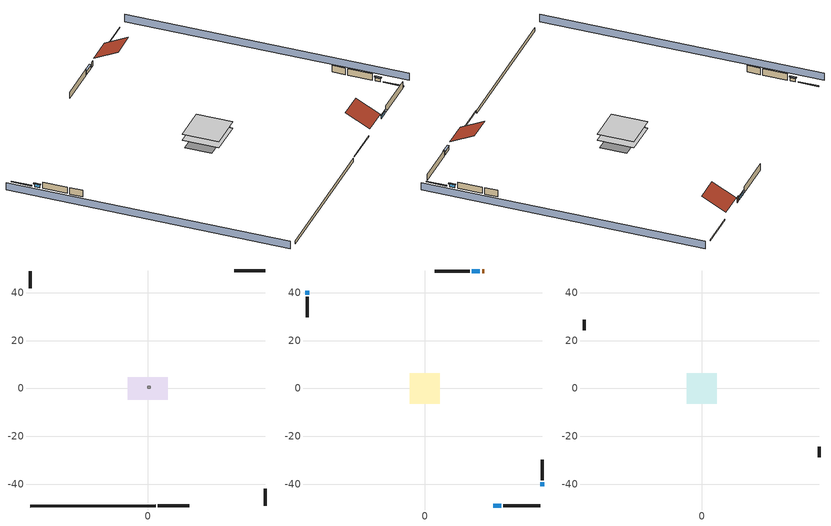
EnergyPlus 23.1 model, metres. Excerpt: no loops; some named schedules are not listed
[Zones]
central ac and furnace airloop ret air zone
 floor adiabatic (AdiabaticConst): 0,0 0,1 1,1 1,0 z0
 wall adiabatic (AdiabaticConst): 0,1 0,0 1,0 1,1 0,1 z0:1
 ceiling adiabatic (AdiabaticConst): 1,0 1,1 0,1 0,0 z1
crawlspace - vented
 floor foundation (Slab1 construction): -8.43,-4.68 -8.43,4.68 8.43,4.68 8.43,-4.68 z-0.91
 wall outside (RimJoist1 construction): 4.28,-49.08 17.26,-49.08 z0.3:0.61
 wall outside (RimJoist2 construction): -49.08,49.08 -49.08,41.85 z0.3:0.61
 wall outside (RimJoist3 construction): 49.08,49.08 36.09,49.08 z0.3:0.61
 wall outside (RimJoist4 construction): 49.08,-49.08 49.08,-41.85 z0.3:0.61
 wall foundation (FoundationWall1 construction): -49.08,-49.08 3.35,-49.08 z-0.91:0.3
living space
 floor to crawlspace - vented (Floor1 construction): -6.28,-6.28 -6.28,6.28 6.28,6.28 6.28,-6.28 z0.3
 wall outside (AdiabaticWallConstruction 1): 24.84,49.08 23.93,49.08 z0.3:2.34
 wall outside (AdiabaticWallConstruction): 28.51,-49.08 31.88,-49.08 / 23,49.08 19.63,49.08 z0.3:1.4; -49.08,40.92 -49.08,39.15 / 49.08,-40.92 49.08,-39.15 z0.3:1.46
 wall outside (Wall1 construction): 32.81,-49.08 48.15,-49.08 z0.3:2.74
 wall outside (Wall2 construction): -49.08,38.22 -49.08,29.7 z0.3:2.74
 wall outside (Wall3 construction): 18.7,49.08 4.13,49.08 z0.3:2.74
 wall outside (Wall4 construction): 49.08,-38.22 49.08,-29.7 z0.3:2.74
 window (WindowConstruction): 28.51,-49.08 31.88,-49.08 z0.3:1.4
 window (WindowConstruction 1): -49.08,40.92 -49.08,39.15 z0.3:1.46
 window (WindowConstruction 2): 23,49.08 19.63,49.08 z0.3:1.4
 window (WindowConstruction 3): 49.08,-40.92 49.08,-39.15 z0.3:1.46
 door (Door): 24.84,49.08 23.93,49.08 z0.3:2.34
attic - vented
 floor to living space (Floor2 construction Reversed): -6.28,-6.28 -6.28,6.28 6.28,6.28 6.28,-6.28 z2.74
 wall outside (Wall5 construction): -49.08,28.77 -49.08,24.28 z0.3:2.74
 wall outside (Wall6 construction): 49.08,-28.77 49.08,-24.28 z0.3:2.74
 roof outside (Roof1 construction): 27.58,-49.08,2.74 27.58,-40.68,6.94 18.19,-40.68,6.94 18.19,-49.08,2.74
 roof outside (Roof2 construction): 25.77,49.08,2.74 25.77,40.68,6.94 35.16,40.68,6.94 35.16,49.08,2.74
shading: -53.65,49.08 -53.65,-49.08 / 53.65,-49.08 53.65,49.08 z0:2.74; 28.51,-49.08 31.88,-49.08 / 23,49.08 19.63,49.08 z0.3:1.4; -49.08,40.92 -49.08,39.15 / 49.08,-40.92 49.08,-39.15 z0.3:1.46; 32.19,-49.08 28.21,-49.08 28.21,-49.69 32.19,-49.69 z1.71; -49.08,38.85 -49.08,41.23 -49.69,41.23 -49.69,38.85 z1.77; 19.32,49.08 23.3,49.08 23.3,49.69 19.32,49.69 z1.71; 49.08,-38.85 49.08,-41.23 49.69,-41.23 49.69,-38.85 z1.77
[Building]
Building 1: Terrain=Suburbs
[Site:Location]
Newport News_VA_USA: Latitude {deg}=37.13; Longitude {deg}=-76.5; Time Zone {hr}=-5; Elevation {m}=13
[Site:GroundTemperature:Deep]
15.7062, 15.7062, 15.7062, 15.7062, 15.7062, 15.7062, 15.7062, 15.7062, 15.7062, 15.7062, 15.7062, 15.7062
[Site:GroundTemperature:Shallow]
11.5798, 9.82378, 9.68315, 10.5165, 13.8618, 17.1915, 20.0783, 21.9069, 22.0623, 20.575, 17.7619, 14.5343
[Site:WaterMainsTemperature]
Calculation Method=Schedule; Temperature Schedule=mains temperature schedule
[Material] Roughness=Rough; Thermal Absorptance=0.9
Name | Thickness {m} | Conductivity {W/m-K} | Density {kg/m3} | Specific Heat {J/kg-K} | Solar Absorptance | Visible Absorptance
asphalt or fiberglass shingles | 0.00635 | 0.162714 | 1121.4 | 1465.45 | 0.85 | 0.85
brick veneer | 0.1016 | 0.793375 | 1762.2 | 795.53 | 0.85 | 0.85
ceiling loosefill ins | 0.0846667 | 0.0480833 | 16.02 | 1046.75 | 0.7 | 0.7
ceiling stud and cavity | 0.1397 | 0.0920385 | 65.682 | 1177.47 | 0.7 | 0.7
concrete 8.0 in. | 0.2032 | 1.803125 | 2242.8 | 837.4 | 0.7 | 0.7
door material | 0.04445 | 0.0612267 | 512.64 | 1214.23 | 0.7 | 0.7
floor covering | 0.0127 | 0.0433444 | 54.468 | 1339.84 | 0.6 | 0.6
floor stud and cavity | 0.1397 | 0.923637 | 92.3553 | 1139.71 | 0.7 | 0.7
furniture material living space 1 | 0.1524 | 0.115458 | 640.8 | 1214.23 | 0.6 | 0.6
gypsum board | 0.0127 | 0.160291 | 801 | 837.4 | 0.6 | 0.6
osb sheathing 0.5 in. | 0.0127 | 0.115458 | 512.64 | 1214.23 | 0.6 | 0.6
osb sheathing 0.5 in. 1 | 0.0127 | 0.115458 | 512.64 | 1214.23 | 0.7 | 0.7
osb sheathing 0.75 in. | 0.01905 | 0.115458 | 512.64 | 1214.23 | 0.7 | 0.7
rim joist stud and cavity | 0.0508 | 0.180795 | 50.32683 | 1063.81 | 0.6 | 0.6
roof rigid ins | 0.00281632 | 0.029427 | 32.04 | 1214.23 | 0.7 | 0.7
soil 0.5 in. | 0.0127 | 1.731 | 1842.3 | 418.7 | 0.7 | 0.7
wall rigid ins | 0.512978 | 0.029427 | 32.04 | 1214.23 | 0.7 | 0.7
wall stud and cavity | 0.1397 | 0.558292 | 139.0536 | 1170.24 | 0.7 | 0.7
wall stud and cavity 1 | 0.1397 | 0.447971 | 139.0536 | 1170.24 | 0.6 | 0.6
wall stud and cavity 2 | 0.0889 | 0.380278 | 52.3479 | 1209.89 | 0.7 | 0.7
wall stud and cavity 3 | 0.0889 | 0.391764 | 83.0341 | 1211.67 | 0.7 | 0.7
wood siding; wood siding 1 | 0.0254 | 0.102417 | 544.68 | 1172.36 | 0.7 | 0.7
[Material:NoMass]
Adiabatic: Roughness=Rough; Thermal Resistance {m2-K/W}=176.1; Thermal Absorptance=0.9; Solar Absorptance=0.7; Visible Absorptance=0.7
[WindowMaterial:SimpleGlazingSystem]
WindowMaterial: U-Factor {W/m2-K}=2.78222; Solar Heat Gain Coefficient=0.56
[Construction]
AdiabaticConst: Adiabatic
AdiabaticWallConstruction: wood siding, wall rigid ins, wall stud and cavity 2, gypsum board
AdiabaticWallConstruction 1: wood siding 1, wall rigid ins, wall stud and cavity 2, gypsum board
Door: door material
Floor1 construction: floor stud and cavity, osb sheathing 0.75 in., floor covering
Floor2 construction Reversed: gypsum board, ceiling stud and cavity, ceiling loosefill ins
FoundationWall1 construction: concrete 8.0 in.
furniture construction living space 1: furniture material living space 1
PartitionWallConstruction: gypsum board, wall stud and cavity 3, gypsum board
RimJoist1 construction; RimJoist2 construction; RimJoist3 construction; RimJoist4 construction: brick veneer, rim joist stud and cavity
Roof1 construction; Roof2 construction: asphalt or fiberglass shingles, roof rigid ins, osb sheathing 0.5 in.
Slab1 construction: soil 0.5 in.
Wall1 construction; Wall2 construction; Wall3 construction; Wall4 construction: brick veneer, osb sheathing 0.5 in. 1, wall stud and cavity, gypsum board
Wall5 construction; Wall6 construction: brick veneer, osb sheathing 0.5 in. 1, wall stud and cavity 1
WindowConstruction; WindowConstruction 1; WindowConstruction 2; WindowConstruction 3: WindowMaterial
[Zone] Multiplier=1
Name | Volume {m3} | Part of Total Floor Area
attic - vented | 147.678 | Yes
central ac and furnace airloop ret air zone | 1 | No
crawlspace - vented | 192.328 | Yes
living space | 384.656 | Yes
[Space]
Name | Zone | Space Type
attic - vented 1 | attic - vented
central ac and furnace airloop ret air space | central ac and furnace airloop ret air zone | Plenum Space Type
crawlspace - vented 1 | crawlspace - vented
living space 1 | living space
[ZoneInfiltration:EffectiveLeakageArea]
infil|attic - vented 1: Zone or Space=attic - vented 1; Schedule=Always On Discrete; Effective Air Leakage Area {cm2}=5257.79; Stack Coefficient=0.00046131; Wind Coefficient=4.03226e-05
[ZoneMixing] Schedule=Always On Continuous; Design Flow Rate Calculation Method=Flow/Zone; Design Flow Rate {m3/s}=0
Name | Zone or Space | Source Zone or Space
whole house fan mix | attic - vented | living space
central_ac_and_furnace_airloop_0_ZoneMixLvToDZ mix | crawlspace - vented | living space
central_ac_and_furnace_airloop_0_ZoneMixDZToLv mix | living space | crawlspace - vented
[SpaceList]
Plenum Space Type: central ac and furnace airloop ret air space
[OtherEquipment] Design Level Calculation Method=EquipmentLevel
Name | Fuel Type | Zone or ZoneList or Space or SpaceList | Schedule | Design Level {W} | Fraction Latent | Fraction Radiant | Fraction Lost
central_ac_and_furnace_airloop_0_RetCondToRP equip; central_ac_and_furnace_airloop_0_RetSensLkToRP equip | None | central ac and furnace airloop ret air space | Always On Discrete | 0 | 0 | 0 | 0
central_ac_and_furnace_airloop_0_RetLatLkToRP equip | None | central ac and furnace airloop ret air space | Always On Discrete | 0 | 1 | 0 | 0
central_ac_and_furnace_airloop_0_RetCondToDZ equip; central_ac_and_furnace_airloop_0_SupCondToDZ equip; central_ac_and_furnace_airloop_0_SupSensLkToDZ equip | None | crawlspace - vented 1 | Always On Discrete | 0 | 0 | 0 | 0
central_ac_and_furnace_airloop_0_SupLatLkToDZ equip | None | crawlspace - vented 1 | Always On Discrete | 0 | 1 | 0 | 0
central_ac_and_furnace_airloop_0_SupCondToLv equip; central_ac_and_furnace_airloop_0_SupSensLkToLv equip; mech vent house fan sensible load equip | None | living space 1 | Always On Discrete | 0 | 0 | 0 | 0
central_ac_and_furnace_airloop_0_SupLatLkToLv equip; mech vent house fan latent load equip | None | living space 1 | Always On Discrete | 0 | 1 | 0 | 0
water heater EC adjustment | NaturalGas | living space 1 | Always On Discrete | 0.01 | 0 | 0 | 1
water latent | None | living space 1 | hot_water_fixtures | 606.512 | 1 | 0 | 0
water sensible | None | living space 1 | hot_water_fixtures | -597.743 | 0 | 0.6 | 0
[SurfaceProperty:ExposedFoundationPerimeter]
Slab1: Exposed Perimeter Calculation Method=TotalExposedPerimeter; Total Exposed Perimeter {m}=52.4256
[ZoneInfiltration:DesignFlowRate] Schedule=Always On Discrete
Name | Zone or ZoneList or Space or SpaceList | Design Flow Rate Calculation Method | Air Changes per Hour {1/hr} | Constant Term Coefficient | Temperature Term Coefficient | Velocity Term Coefficient | Velocity Squared Term Coefficient | Design Flow Rate {m3/s}
infil|crawlspace - vented 1 | crawlspace - vented 1 | AirChanges/Hour | 2.78946 | 1 | 0 | 0 | 0
infil flow; natural vent flow; whole house fan flow | living space 1 | Flow/Zone |  |  |  |  |  | 0
[InternalMass] Zone or ZoneList=living space; Space or SpaceList=living space 1
Name | Construction | Surface Area {m2}
furniture mass living space 1 | furniture construction living space 1 | 63.0997
partition wall mass | PartitionWallConstruction | 157.749
[Lights]
interior lighting: Zone or ZoneList or Space or SpaceList=living space 1; Schedule=lighting_interior; Design Level Calculation Method=LightingLevel; Lighting Level {W}=267.02; Return Air Fraction=0; Fraction Radiant=0.6; Fraction Visible=0.2; Fraction Replaceable=1
[People]
occupants: Zone or ZoneList or Space or SpaceList=living space 1; Number of People Schedule=occupants; Number of People Calculation Method=People; Number of People=3; Fraction Radiant=0.314171; Sensible Heat Fraction=0.56303; Activity Level Schedule=occupants activity schedule; Carbon Dioxide Generation Rate {m3/s-W}=0; Enable ASHRAE 55 Comfort Warnings=No; Mean Radiant Temperature Calculation Type=ZoneAveraged
[ElectricEquipment] Zone or ZoneList or Space or SpaceList=living space 1; Design Level Calculation Method=EquipmentLevel
Name | Schedule | Design Level {W} | Fraction Latent | Fraction Radiant | Fraction Lost
ceiling fan | ceiling_fan | 20.6487 | 0 | 0.558 | 0
clothes dryer | clothes_dryer | 4929.88 | 0.015 | 0.081 | 0.85
clothes washer | clothes_washer | 406.933 | 0.03 | 0.162 | 0.7
cooking range | cooking_range | 382.246 | 0.08 | 0.432 | 0.2
dishwasher | dishwasher | 526.42 | 0.3 | 0.18 | 0.4
freezer | freezer | 47.9573 | 0 | 0.6 | 0
fridge | fridge | 65.0889 | 0 | 0.6 | 0
mech vent bath fan 0 | mech vent bath fan 0 schedule | 30 | 0 | 0 | 1
mech vent house fan | mech vent house fan schedule | 0 | 0 | 0 | 1
mech vent house fan cfis | mech vent house fan cfis schedule | 0 | 0 | 0 | 0
mech vent range fan 0 | mech vent range fan 0 schedule | 30 | 0 | 0 | 1
misc plug loads | plug_loads_other | 1080.56 | 0.021 | 0.558 | 0.049
misc pool pump | misc pool pump schedule | 935.588 | 0 | 0 | 1
whole house fan | Always On Discrete | 0 | 0 | 0 | 1
[AirLoopHVAC:ReturnPlenum]
Air Loop HVAC Return Plenum 1: Zone=central ac and furnace airloop ret air zone
[Foundation:Kiva]
Foundation Kiva 1: Initial Indoor Air Temperature {C}=7.44567; Wall Height Above Grade {m}=0.3048; Wall Depth Below Slab {m}=0.2032
[Foundation:Kiva:Settings]
Soil Conductivity {W/m-K}=1.731; Soil Density {kg/m3}=1842.3; Soil Specific Heat {J/kg-K}=418.7; Ground Solar Absorptivity=0.9; Ground Thermal Absorptivity=0.9; Ground Surface Roughness {m}=0.03; Far-Field Width {m}=40; Deep-Ground Boundary Condition=ZeroFlux; Deep-Ground Depth {m}=40; Minimum Cell Dimension {m}=0.2; Maximum Cell Growth Coefficient=3; Simulation Timestep=Timestep
[Exterior:Lights]
exterior lighting: Schedule=exterior lighting schedule; Design Level {W}=16.7137
[EnergyManagementSystem:Sensor] Output:Variable or Output:Meter Index Key=crawlspace - vented
Name | Output:Variable or Output:Meter
central_ac_and_furnace_airloop_0_DZ_T_s | Zone Air Temperature
central_ac_and_furnace_airloop_0_DZ_W_s | Zone Mean Air Humidity Ratio
[Schedule:Constant]
Name | Hourly Value
Always On Continuous; Always On Discrete; mech vent house fan schedule; mech vent house fan cfis schedule | 1
occupants activity schedule | 117.228
[Schedule:File] File=C:/Users/ylou2/Desktop/resstock-3.1.0/national_baseline/run1/run/in.schedules.csv; Rows to Skip at Top=1; Number of Hours of Data=8760; Column Separator=Comma; Interpolate to Timestep=No; Minutes per Item=60; Adjust Schedule for Daylight Savings=Yes
Name | Column Number
lighting_interior | 2
occupants | 1
ceiling_fan | 8
clothes_dryer | 7
clothes_washer | 6
cooking_range | 4
dishwasher | 5
plug_loads_other | 9
hot_water_fixtures | 13
[Schedule:Week:Daily]
freezer Week Rule - Jan1-Jan27: freezer allday1, freezer allday1, freezer allday1, freezer allday1, freezer allday1, freezer allday1, freezer allday1, freezer default day, freezer default day, freezer default day, freezer default day, freezer default day
freezer Week Rule - Jan28-Feb3: freezer allday1, freezer allday1, freezer allday1, freezer allday1, freezer allday2, freezer allday2, freezer allday2, freezer default day, freezer default day, freezer default day, freezer default day, freezer default day
freezer Week Rule - Feb4-Feb24: freezer allday2, freezer allday2, freezer allday2, freezer allday2, freezer allday2, freezer allday2, freezer allday2, freezer default day, freezer default day, freezer default day, freezer default day, freezer default day
freezer Week Rule - Feb25-Mar3: freezer allday2, freezer allday2, freezer allday2, freezer allday2, freezer allday3, freezer allday3, freezer allday3, freezer default day, freezer default day, freezer default day, freezer default day, freezer default day
freezer Week Rule - Mar4-May26: freezer allday3, freezer allday3, freezer allday3, freezer allday3, freezer allday3, freezer allday3, freezer allday3, freezer default day, freezer default day, freezer default day, freezer default day, freezer default day
freezer Week Rule - May27-Jun2: freezer allday3, freezer allday3, freezer allday3, freezer allday3, freezer allday3, freezer allday6, freezer allday6, freezer default day, freezer default day, freezer default day, freezer default day, freezer default day
freezer Week Rule - Jun3-Sep29: freezer allday6, freezer allday6, freezer allday6, freezer allday6, freezer allday6, freezer allday6, freezer allday6, freezer default day, freezer default day, freezer default day, freezer default day, freezer default day
freezer Week Rule - Sep30-Oct6: freezer allday6, freezer allday10, freezer allday10, freezer allday10, freezer allday10, freezer allday10, freezer allday10, freezer default day, freezer default day, freezer default day, freezer default day, freezer default day
freezer Week Rule - Oct7-Oct27: freezer allday10, freezer allday10, freezer allday10, freezer allday10, freezer allday10, freezer allday10, freezer allday10, freezer default day, freezer default day, freezer default day, freezer default day, freezer default day
freezer Week Rule - Oct28-Nov3: freezer allday10, freezer allday10, freezer allday10, freezer allday10, freezer allday11, freezer allday11, freezer allday11, freezer default day, freezer default day, freezer default day, freezer default day, freezer default day
freezer Week Rule - Nov4-Nov24: freezer allday11, freezer allday11, freezer allday11, freezer allday11, freezer allday11, freezer allday11, freezer allday11, freezer default day, freezer default day, freezer default day, freezer default day, freezer default day
freezer Week Rule - Nov25-Dec1: freezer allday11, freezer allday11, freezer allday11, freezer allday11, freezer allday11, freezer allday11, freezer allday12, freezer default day, freezer default day, freezer default day, freezer default day, freezer default day
freezer Week Rule - Dec2-Dec31: freezer allday12, freezer allday12, freezer allday12, freezer allday12, freezer allday12, freezer allday12, freezer allday12, freezer default day, freezer default day, freezer default day, freezer default day, freezer default day
fridge Week Rule - Jan1-Jan27: fridge allday1, fridge allday1, fridge allday1, fridge allday1, fridge allday1, fridge allday1, fridge allday1, fridge default day, fridge default day, fridge default day, fridge default day, fridge default day
fridge Week Rule - Jan28-Feb3: fridge allday1, fridge allday1, fridge allday1, fridge allday1, fridge allday2, fridge allday2, fridge allday2, fridge default day, fridge default day, fridge default day, fridge default day, fridge default day
fridge Week Rule - Feb4-Feb24: fridge allday2, fridge allday2, fridge allday2, fridge allday2, fridge allday2, fridge allday2, fridge allday2, fridge default day, fridge default day, fridge default day, fridge default day, fridge default day
fridge Week Rule - Feb25-Mar3: fridge allday2, fridge allday2, fridge allday2, fridge allday2, fridge allday3, fridge allday3, fridge allday3, fridge default day, fridge default day, fridge default day, fridge default day, fridge default day
fridge Week Rule - Mar4-May26: fridge allday3, fridge allday3, fridge allday3, fridge allday3, fridge allday3, fridge allday3, fridge allday3, fridge default day, fridge default day, fridge default day, fridge default day, fridge default day
fridge Week Rule - May27-Jun2: fridge allday3, fridge allday3, fridge allday3, fridge allday3, fridge allday3, fridge allday6, fridge allday6, fridge default day, fridge default day, fridge default day, fridge default day, fridge default day
fridge Week Rule - Jun3-Sep29: fridge allday6, fridge allday6, fridge allday6, fridge allday6, fridge allday6, fridge allday6, fridge allday6, fridge default day, fridge default day, fridge default day, fridge default day, fridge default day
fridge Week Rule - Sep30-Oct6: fridge allday6, fridge allday10, fridge allday10, fridge allday10, fridge allday10, fridge allday10, fridge allday10, fridge default day, fridge default day, fridge default day, fridge default day, fridge default day
fridge Week Rule - Oct7-Oct27: fridge allday10, fridge allday10, fridge allday10, fridge allday10, fridge allday10, fridge allday10, fridge allday10, fridge default day, fridge default day, fridge default day, fridge default day, fridge default day
fridge Week Rule - Oct28-Nov3: fridge allday10, fridge allday10, fridge allday10, fridge allday10, fridge allday11, fridge allday11, fridge allday11, fridge default day, fridge default day, fridge default day, fridge default day, fridge default day
fridge Week Rule - Nov4-Nov24: fridge allday11, fridge allday11, fridge allday11, fridge allday11, fridge allday11, fridge allday11, fridge allday11, fridge default day, fridge default day, fridge default day, fridge default day, fridge default day
fridge Week Rule - Nov25-Dec1: fridge allday11, fridge allday11, fridge allday11, fridge allday11, fridge allday11, fridge allday11, fridge allday12, fridge default day, fridge default day, fridge default day, fridge default day, fridge default day
fridge Week Rule - Dec2-Dec31: fridge allday12, fridge allday12, fridge allday12, fridge allday12, fridge allday12, fridge allday12, fridge allday12, fridge default day, fridge default day, fridge default day, fridge default day, fridge default day
mech vent bath fan 0 schedule Week Rule - Jan1-Dec31: mech vent bath fan 0 schedule allday1, mech vent bath fan 0 schedule allday1, mech vent bath fan 0 schedule allday1, mech vent bath fan 0 schedule allday1, mech vent bath fan 0 schedule allday1, mech vent bath fan 0 schedule allday1, mech vent bath fan 0 schedule allday1, mech vent bath fan 0 schedule default day, mech vent bath fan 0 schedule default day, mech vent bath fan 0 schedule default day, mech vent bath fan 0 schedule default day, mech vent bath fan 0 schedule default day
mech vent range fan 0 schedule Week Rule - Jan1-Dec31: mech vent range fan 0 schedule allday1, mech vent range fan 0 schedule allday1, mech vent range fan 0 schedule allday1, mech vent range fan 0 schedule allday1, mech vent range fan 0 schedule allday1, mech vent range fan 0 schedule allday1, mech vent range fan 0 schedule allday1, mech vent range fan 0 schedule default day, mech vent range fan 0 schedule default day, mech vent range fan 0 schedule default day, mech vent range fan 0 schedule default day, mech vent range fan 0 schedule default day
misc pool pump schedule Week Rule - Jan1-Jan27: misc pool pump schedule allday1, misc pool pump schedule allday1, misc pool pump schedule allday1, misc pool pump schedule allday1, misc pool pump schedule allday1, misc pool pump schedule allday1, misc pool pump schedule allday1, misc pool pump schedule default day, misc pool pump schedule default day, misc pool pump schedule default day, misc pool pump schedule default day, misc pool pump schedule default day
misc pool pump schedule Week Rule - Jan28-Feb3: misc pool pump schedule allday1, misc pool pump schedule allday1, misc pool pump schedule allday1, misc pool pump schedule allday1, misc pool pump schedule allday2, misc pool pump schedule allday2, misc pool pump schedule allday2, misc pool pump schedule default day, misc pool pump schedule default day, misc pool pump schedule default day, misc pool pump schedule default day, misc pool pump schedule default day
misc pool pump schedule Week Rule - Feb4-Feb24: misc pool pump schedule allday2, misc pool pump schedule allday2, misc pool pump schedule allday2, misc pool pump schedule allday2, misc pool pump schedule allday2, misc pool pump schedule allday2, misc pool pump schedule allday2, misc pool pump schedule default day, misc pool pump schedule default day, misc pool pump schedule default day, misc pool pump schedule default day, misc pool pump schedule default day
misc pool pump schedule Week Rule - Feb25-Mar3: misc pool pump schedule allday2, misc pool pump schedule allday2, misc pool pump schedule allday2, misc pool pump schedule allday2, misc pool pump schedule allday3, misc pool pump schedule allday3, misc pool pump schedule allday3, misc pool pump schedule default day, misc pool pump schedule default day, misc pool pump schedule default day, misc pool pump schedule default day, misc pool pump schedule default day
misc pool pump schedule Week Rule - Mar4-Mar31: misc pool pump schedule allday3, misc pool pump schedule allday3, misc pool pump schedule allday3, misc pool pump schedule allday3, misc pool pump schedule allday3, misc pool pump schedule allday3, misc pool pump schedule allday3, misc pool pump schedule default day, misc pool pump schedule default day, misc pool pump schedule default day, misc pool pump schedule default day, misc pool pump schedule default day
misc pool pump schedule Week Rule - Apr1-Apr28: misc pool pump schedule allday4, misc pool pump schedule allday4, misc pool pump schedule allday4, misc pool pump schedule allday4, misc pool pump schedule allday4, misc pool pump schedule allday4, misc pool pump schedule allday4, misc pool pump schedule default day, misc pool pump schedule default day, misc pool pump schedule default day, misc pool pump schedule default day, misc pool pump schedule default day
misc pool pump schedule Week Rule - Apr29-May5: misc pool pump schedule allday4, misc pool pump schedule allday4, misc pool pump schedule allday5, misc pool pump schedule allday5, misc pool pump schedule allday5, misc pool pump schedule allday5, misc pool pump schedule allday5, misc pool pump schedule default day, misc pool pump schedule default day, misc pool pump schedule default day, misc pool pump schedule default day, misc pool pump schedule default day
misc pool pump schedule Week Rule - May6-May26: misc pool pump schedule allday5, misc pool pump schedule allday5, misc pool pump schedule allday5, misc pool pump schedule allday5, misc pool pump schedule allday5, misc pool pump schedule allday5, misc pool pump schedule allday5, misc pool pump schedule default day, misc pool pump schedule default day, misc pool pump schedule default day, misc pool pump schedule default day, misc pool pump schedule default day
misc pool pump schedule Week Rule - May27-Jun2: misc pool pump schedule allday5, misc pool pump schedule allday5, misc pool pump schedule allday5, misc pool pump schedule allday5, misc pool pump schedule allday5, misc pool pump schedule allday6, misc pool pump schedule allday6, misc pool pump schedule default day, misc pool pump schedule default day, misc pool pump schedule default day, misc pool pump schedule default day, misc pool pump schedule default day
misc pool pump schedule Week Rule - Jun3-Jun30: misc pool pump schedule allday6, misc pool pump schedule allday6, misc pool pump schedule allday6, misc pool pump schedule allday6, misc pool pump schedule allday6, misc pool pump schedule allday6, misc pool pump schedule allday6, misc pool pump schedule default day, misc pool pump schedule default day, misc pool pump schedule default day, misc pool pump schedule default day, misc pool pump schedule default day
misc pool pump schedule Week Rule - Jul1-Aug25: misc pool pump schedule allday7, misc pool pump schedule allday7, misc pool pump schedule allday7, misc pool pump schedule allday7, misc pool pump schedule allday7, misc pool pump schedule allday7, misc pool pump schedule allday7, misc pool pump schedule default day, misc pool pump schedule default day, misc pool pump schedule default day, misc pool pump schedule default day, misc pool pump schedule default day
misc pool pump schedule Week Rule - Aug26-Sep1: misc pool pump schedule allday7, misc pool pump schedule allday7, misc pool pump schedule allday7, misc pool pump schedule allday7, misc pool pump schedule allday7, misc pool pump schedule allday7, misc pool pump schedule allday9, misc pool pump schedule default day, misc pool pump schedule default day, misc pool pump schedule default day, misc pool pump schedule default day, misc pool pump schedule default day
misc pool pump schedule Week Rule - Sep2-Sep29: misc pool pump schedule allday9, misc pool pump schedule allday9, misc pool pump schedule allday9, misc pool pump schedule allday9, misc pool pump schedule allday9, misc pool pump schedule allday9, misc pool pump schedule allday9, misc pool pump schedule default day, misc pool pump schedule default day, misc pool pump schedule default day, misc pool pump schedule default day, misc pool pump schedule default day
misc pool pump schedule Week Rule - Sep30-Oct6: misc pool pump schedule allday9, misc pool pump schedule allday10, misc pool pump schedule allday10, misc pool pump schedule allday10, misc pool pump schedule allday10, misc pool pump schedule allday10, misc pool pump schedule allday10, misc pool pump schedule default day, misc pool pump schedule default day, misc pool pump schedule default day, misc pool pump schedule default day, misc pool pump schedule default day
misc pool pump schedule Week Rule - Oct7-Oct27: misc pool pump schedule allday10, misc pool pump schedule allday10, misc pool pump schedule allday10, misc pool pump schedule allday10, misc pool pump schedule allday10, misc pool pump schedule allday10, misc pool pump schedule allday10, misc pool pump schedule default day, misc pool pump schedule default day, misc pool pump schedule default day, misc pool pump schedule default day, misc pool pump schedule default day
misc pool pump schedule Week Rule - Oct28-Nov3: misc pool pump schedule allday10, misc pool pump schedule allday10, misc pool pump schedule allday10, misc pool pump schedule allday10, misc pool pump schedule allday11, misc pool pump schedule allday11, misc pool pump schedule allday11, misc pool pump schedule default day, misc pool pump schedule default day, misc pool pump schedule default day, misc pool pump schedule default day, misc pool pump schedule default day
misc pool pump schedule Week Rule - Nov4-Nov24: misc pool pump schedule allday11, misc pool pump schedule allday11, misc pool pump schedule allday11, misc pool pump schedule allday11, misc pool pump schedule allday11, misc pool pump schedule allday11, misc pool pump schedule allday11, misc pool pump schedule default day, misc pool pump schedule default day, misc pool pump schedule default day, misc pool pump schedule default day, misc pool pump schedule default day
misc pool pump schedule Week Rule - Nov25-Dec1: misc pool pump schedule allday11, misc pool pump schedule allday11, misc pool pump schedule allday11, misc pool pump schedule allday11, misc pool pump schedule allday11, misc pool pump schedule allday11, misc pool pump schedule allday12, misc pool pump schedule default day, misc pool pump schedule default day, misc pool pump schedule default day, misc pool pump schedule default day, misc pool pump schedule default day
misc pool pump schedule Week Rule - Dec2-Dec31: misc pool pump schedule allday12, misc pool pump schedule allday12, misc pool pump schedule allday12, misc pool pump schedule allday12, misc pool pump schedule allday12, misc pool pump schedule allday12, misc pool pump schedule allday12, misc pool pump schedule default day, misc pool pump schedule default day, misc pool pump schedule default day, misc pool pump schedule default day, misc pool pump schedule default day
exterior lighting schedule Week Rule - Jan1-Jan6: exterior lighting schedule weekday1, exterior lighting schedule weekday1, exterior lighting schedule weekday1, exterior lighting schedule weekday1, exterior lighting schedule weekday1, exterior lighting schedule weekday1, exterior lighting schedule weekend1, exterior lighting schedule default day, exterior lighting schedule default day, exterior lighting schedule default day, exterior lighting schedule default day, exterior lighting schedule default day
exterior lighting schedule Week Rule - Jan7-Jan27: exterior lighting schedule weekend1, exterior lighting schedule weekday1, exterior lighting schedule weekday1, exterior lighting schedule weekday1, exterior lighting schedule weekday1, exterior lighting schedule weekday1, exterior lighting schedule weekend1, exterior lighting schedule default day, exterior lighting schedule default day, exterior lighting schedule default day, exterior lighting schedule default day, exterior lighting schedule default day
exterior lighting schedule Week Rule - Jan28-Feb3: exterior lighting schedule weekend1, exterior lighting schedule weekday1, exterior lighting schedule weekday1, exterior lighting schedule weekday1, exterior lighting schedule weekday2, exterior lighting schedule weekday2, exterior lighting schedule weekend2, exterior lighting schedule default day, exterior lighting schedule default day, exterior lighting schedule default day, exterior lighting schedule default day, exterior lighting schedule default day
exterior lighting schedule Week Rule - Feb4-Feb24: exterior lighting schedule weekend2, exterior lighting schedule weekday2, exterior lighting schedule weekday2, exterior lighting schedule weekday2, exterior lighting schedule weekday2, exterior lighting schedule weekday2, exterior lighting schedule weekend2, exterior lighting schedule default day, exterior lighting schedule default day, exterior lighting schedule default day, exterior lighting schedule default day, exterior lighting schedule default day
exterior lighting schedule Week Rule - Feb25-Mar3: exterior lighting schedule weekend2, exterior lighting schedule weekday2, exterior lighting schedule weekday2, exterior lighting schedule weekday2, exterior lighting schedule weekday3, exterior lighting schedule weekday3, exterior lighting schedule weekend3, exterior lighting schedule default day, exterior lighting schedule default day, exterior lighting schedule default day, exterior lighting schedule default day, exterior lighting schedule default day
exterior lighting schedule Week Rule - Mar4-Mar31: exterior lighting schedule weekend3, exterior lighting schedule weekday3, exterior lighting schedule weekday3, exterior lighting schedule weekday3, exterior lighting schedule weekday3, exterior lighting schedule weekday3, exterior lighting schedule weekend3, exterior lighting schedule default day, exterior lighting schedule default day, exterior lighting schedule default day, exterior lighting schedule default day, exterior lighting schedule default day
exterior lighting schedule Week Rule - Apr1-Apr28: exterior lighting schedule weekend4, exterior lighting schedule weekday4, exterior lighting schedule weekday4, exterior lighting schedule weekday4, exterior lighting schedule weekday4, exterior lighting schedule weekday4, exterior lighting schedule weekend4, exterior lighting schedule default day, exterior lighting schedule default day, exterior lighting schedule default day, exterior lighting schedule default day, exterior lighting schedule default day
exterior lighting schedule Week Rule - Apr29-May5: exterior lighting schedule weekend4, exterior lighting schedule weekday4, exterior lighting schedule weekday5, exterior lighting schedule weekday5, exterior lighting schedule weekday5, exterior lighting schedule weekday5, exterior lighting schedule weekend5, exterior lighting schedule default day, exterior lighting schedule default day, exterior lighting schedule default day, exterior lighting schedule default day, exterior lighting schedule default day
[Schedule:Year]
freezer: freezer Week Rule - Jan1-Jan27, 1, 1, 1, 27, freezer Week Rule - Jan28-Feb3, 1, 28, 2, 3, freezer Week Rule - Feb4-Feb24, 2, 4, 2, 24, freezer Week Rule - Feb25-Mar3, 2, 25, 3, 3, freezer Week Rule - Mar4-May26, 3, 4, 5, 26, freezer Week Rule - May27-Jun2, 5, 27, 6, 2, freezer Week Rule - Jun3-Sep29, 6, 3, 9, 29, freezer Week Rule - Sep30-Oct6, 9, 30, 10, 6, freezer Week Rule - Oct7-Oct27, 10, 7, 10, 27, freezer Week Rule - Oct28-Nov3, 10, 28, 11, 3, freezer Week Rule - Nov4-Nov24, 11, 4, 11, 24, freezer Week Rule - Nov25-Dec1, 11, 25, 12, 1, freezer Week Rule - Dec2-Dec31, 12, 2, 12, 31
fridge: fridge Week Rule - Jan1-Jan27, 1, 1, 1, 27, fridge Week Rule - Jan28-Feb3, 1, 28, 2, 3, fridge Week Rule - Feb4-Feb24, 2, 4, 2, 24, fridge Week Rule - Feb25-Mar3, 2, 25, 3, 3, fridge Week Rule - Mar4-May26, 3, 4, 5, 26, fridge Week Rule - May27-Jun2, 5, 27, 6, 2, fridge Week Rule - Jun3-Sep29, 6, 3, 9, 29, fridge Week Rule - Sep30-Oct6, 9, 30, 10, 6, fridge Week Rule - Oct7-Oct27, 10, 7, 10, 27, fridge Week Rule - Oct28-Nov3, 10, 28, 11, 3, fridge Week Rule - Nov4-Nov24, 11, 4, 11, 24, fridge Week Rule - Nov25-Dec1, 11, 25, 12, 1, fridge Week Rule - Dec2-Dec31, 12, 2, 12, 31
mech vent bath fan 0 schedule: mech vent bath fan 0 schedule Week Rule - Jan1-Dec31, 1, 1, 12, 31
mech vent range fan 0 schedule: mech vent range fan 0 schedule Week Rule - Jan1-Dec31, 1, 1, 12, 31
misc pool pump schedule: misc pool pump schedule Week Rule - Jan1-Jan27, 1, 1, 1, 27, misc pool pump schedule Week Rule - Jan28-Feb3, 1, 28, 2, 3, misc pool pump schedule Week Rule - Feb4-Feb24, 2, 4, 2, 24, misc pool pump schedule Week Rule - Feb25-Mar3, 2, 25, 3, 3, misc pool pump schedule Week Rule - Mar4-Mar31, 3, 4, 3, 31, misc pool pump schedule Week Rule - Apr1-Apr28, 4, 1, 4, 28, misc pool pump schedule Week Rule - Apr29-May5, 4, 29, 5, 5, misc pool pump schedule Week Rule - May6-May26, 5, 6, 5, 26, misc pool pump schedule Week Rule - May27-Jun2, 5, 27, 6, 2, misc pool pump schedule Week Rule - Jun3-Jun30, 6, 3, 6, 30, misc pool pump schedule Week Rule - Jul1-Aug25, 7, 1, 8, 25, misc pool pump schedule Week Rule - Aug26-Sep1, 8, 26, 9, 1, misc pool pump schedule Week Rule - Sep2-Sep29, 9, 2, 9, 29, misc pool pump schedule Week Rule - Sep30-Oct6, 9, 30, 10, 6, misc pool pump schedule Week Rule - Oct7-Oct27, 10, 7, 10, 27, misc pool pump schedule Week Rule - Oct28-Nov3, 10, 28, 11, 3, misc pool pump schedule Week Rule - Nov4-Nov24, 11, 4, 11, 24, misc pool pump schedule Week Rule - Nov25-Dec1, 11, 25, 12, 1, misc pool pump schedule Week Rule - Dec2-Dec31, 12, 2, 12, 31
exterior lighting schedule: exterior lighting schedule Week Rule - Jan1-Jan6, 1, 1, 1, 6, exterior lighting schedule Week Rule - Jan7-Jan27, 1, 7, 1, 27, exterior lighting schedule Week Rule - Jan28-Feb3, 1, 28, 2, 3, exterior lighting schedule Week Rule - Feb4-Feb24, 2, 4, 2, 24, exterior lighting schedule Week Rule - Feb25-Mar3, 2, 25, 3, 3, exterior lighting schedule Week Rule - Mar4-Mar31, 3, 4, 3, 31, exterior lighting schedule Week Rule - Apr1-Apr28, 4, 1, 4, 28, exterior lighting schedule Week Rule - Apr29-May5, 4, 29, 5, 5, exterior lighting schedule Week Rule - May6-May26, 5, 6, 5, 26, exterior lighting schedule Week Rule - May27-Jun2, 5, 27, 6, 2, exterior lighting schedule Week Rule - Jun3-Jun30, 6, 3, 6, 30, exterior lighting schedule Week Rule - Jul1-Aug25, 7, 1, 8, 25, exterior lighting schedule Week Rule - Aug26-Sep1, 8, 26, 9, 1, exterior lighting schedule Week Rule - Sep2-Sep29, 9, 2, 9, 29, exterior lighting schedule Week Rule - Sep30-Oct6, 9, 30, 10, 6, exterior lighting schedule Week Rule - Oct7-Oct27, 10, 7, 10, 27, exterior lighting schedule Week Rule - Oct28-Nov3, 10, 28, 11, 3, exterior lighting schedule Week Rule - Nov4-Nov24, 11, 4, 11, 24, exterior lighting schedule Week Rule - Nov25-Dec1, 11, 25, 12, 1, exterior lighting schedule Week Rule - Dec2-Dec31, 12, 2, 12, 31
[Schedule:Compact]
mains temperature schedule: Through: 01/01, For: AllDays, Until: 24:00, 13.5772, Through: 01/02, For: AllDays, Until: 24:00, 13.5189, Through: 01/03, For: AllDays, Until: 24:00, 13.4622, Through: 01/04, For: AllDays, Until: 24:00, 13.4067, Through: 01/05, For: AllDays, Until: 24:00, 13.3533, Through: 01/06, For: AllDays, Until: 24:00, 13.3011, Through: 01/07, For: AllDays, Until: 24:00, 13.2511, Through: 01/08, For: AllDays, Until: 24:00, 13.2028, Through: 01/09, For: AllDays, Until: 24:00, 13.1556, Through: 01/10, For: AllDays, Until: 24:00, 13.1106, Through: 01/11, For: AllDays, Until: 24:00, 13.0678, Through: 01/12, For: AllDays, Until: 24:00, 13.0261, Through: 01/13, For: AllDays, Until: 24:00, 12.9861, Through: 01/14, For: AllDays, Until: 24:00, 12.9483, Through: 01/15, For: AllDays, Until: 24:00, 12.9122, Through: 01/16, For: AllDays, Until: 24:00, 12.8778, Through: 01/17, For: AllDays, Until: 24:00, 12.8456, Through: 01/18, For: AllDays, Until: 24:00, 12.815, Through: 01/19, For: AllDays, Until: 24:00, 12.7861, Through: 01/20, For: AllDays, Until: 24:00, 12.7589, Through: 01/21, For: AllDays, Until: 24:00, 12.7339, Through: 01/22, For: AllDays, Until: 24:00, 12.7106, Through: 01/23, For: AllDays, Until: 24:00, 12.6894, Through: 01/24, For: AllDays, Until: 24:00, 12.67, Through: 01/25, For: AllDays, Until: 24:00, 12.6522, Through: 01/26, For: AllDays, Until: 24:00, 12.6367, Through: 01/27, For: AllDays, Until: 24:00, 12.6228, Through: 01/28, For: AllDays, Until: 24:00, 12.6111, Through: 01/29, For: AllDays, Until: 24:00, 12.6011, Through: 01/30, For: AllDays, Until: 24:00, 12.5928, Through: 01/31, For: AllDays, Until: 24:00, 12.5867, Through: 02/01, For: AllDays, Until: 24:00, 12.5828, Through: 02/02, For: AllDays, Until: 24:00, 12.58, Through: 02/03, For: AllDays, Until: 24:00, 12.5794, Through: 02/04, For: AllDays, Until: 24:00, 12.5811, Through: 02/05, For: AllDays, Until: 24:00, 12.5844, Through: 02/06, For: AllDays, Until: 24:00, 12.59, Through: 02/07, For: AllDays, Until: 24:00, 12.5972, Through: 02/08, For: AllDays, Until: 24:00, 12.6061, Through: 02/09, For: AllDays, Until: 24:00, 12.6172, Through: 02/10, For: AllDays, Until: 24:00, 12.63, Through: 02/11, For: AllDays, Until: 24:00, 12.645, Through: 02/12, For: AllDays, Until: 24:00, 12.6617, Through: 02/13, For: AllDays, Until: 24:00, 12.6806, Through: 02/14, For: AllDays, Until: 24:00, 12.7006, Through: 02/15, For: AllDays, Until: 24:00, 12.7233, Through: 02/16, For: AllDays, Until: 24:00, 12.7472, Through: 02/17, For: AllDays, Until: 24:00, 12.7733, Through: 02/18, For: AllDays, Until: 24:00, 12.8017, Through: 02/19, For: AllDays, Until: 24:00, 12.8311, Through: 02/20, For: AllDays, Until: 24:00, 12.8628, Through: 02/21, For: AllDays, Until: 24:00, 12.8961, Through: 02/22, For: AllDays, Until: 24:00, 12.9317, Through: 02/23, For: AllDays, Until: 24:00, 12.9689, Through: 02/24, For: AllDays, Until: 24:00, 13.0078, Through: 02/25, For: AllDays, Until: 24:00, 13.0483, Through: 02/26, For: AllDays, Until: 24:00, 13.0906, Through: 02/27, For: AllDays, Until: 24:00, 13.135, Through: 02/28, For: AllDays, Until: 24:00, 13.1811, Through: 03/01, For: AllDays, Until: 24:00, 13.2289, Through: 03/02, For: AllDays, Until: 24:00, 13.2783, Through: 03/03, For: AllDays, Until: 24:00, 13.3294, Through: 03/04, For: AllDays, Until: 24:00, 13.3822, Through: 03/05, For: AllDays, Until: 24:00, 13.4367, Through: 03/06, For: AllDays, Until: 24:00, 13.4928, Through: 03/07, For: AllDays, Until: 24:00, 13.5506, Through: 03/08, For: AllDays, Until: 24:00, 13.61, Through: 03/09, For: AllDays, Until: 24:00, 13.6711, Through: 03/10, For: AllDays, Until: 24:00, 13.7333, Through: 03/11, For: AllDays, Until: 24:00, 13.7978, Through: 03/12, For: AllDays, Until: 24:00, 13.8633, Through: 03/13, For: AllDays, Until: 24:00, 13.9306, Through: 03/14, For: AllDays, Until: 24:00, 13.9994, Through: 03/15, For: AllDays, Until: 24:00, 14.07, Through: 03/16, For: AllDays, Until: 24:00, 14.1417, Through: 03/17, For: AllDays, Until: 24:00, 14.215, Through: 03/18, For: AllDays, Until: 24:00, 14.2894, Through: 03/19, For: AllDays, Until: 24:00, 14.3656, Through: 03/20, For: AllDays, Until: 24:00, 14.4428, Through: 03/21, For: AllDays, Until: 24:00, 14.5217, Through: 03/22, For: AllDays, Until: 24:00, 14.6017, Through: 03/23, For: AllDays, Until: 24:00, 14.6833, Through: 03/24, For: AllDays, Until: 24:00, 14.7661, Through: 03/25, For: AllDays, Until: 24:00, 14.85, Through: 03/26, For: AllDays, Until: 24:00, 14.935, Through: 03/27, For: AllDays, Until: 24:00, 15.0217, Through: 03/28, For: AllDays, Until: 24:00, 15.1094, Through: 03/29, For: AllDays, Until: 24:00, 15.1983, Through: 03/30, For: AllDays, Until: 24:00, 15.2878, Through: 03/31, For: AllDays, Until: 24:00, 15.3789, Through: 04/01, For: AllDays, Until: 24:00, 15.4711, Through: 04/02, For: AllDays, Until: 24:00, 15.5644, Through: 04/03, For: AllDays, Until: 24:00, 15.6583, Through: 04/04, For: AllDays, Until: 24:00, 15.7539, Through: 04/05, For: AllDays, Until: 24:00, 15.85, Through: 04/06, For: AllDays, Until: 24:00, 15.9472, Through: 04/07, For: AllDays, Until: 24:00, 16.045, Through: 04/08, For: AllDays, Until: 24:00, 16.1439, Through: 04/09, For: AllDays, Until: 24:00, 16.2439, Through: 04/10, For: AllDays, Until: 24:00, 16.3444, Through: 04/11, For: AllDays, Until: 24:00, 16.4461, Through: 04/12, For: AllDays, Until: 24:00, 16.5483, Through: 04/13, For: AllDays, Until: 24:00, 16.6511, Through: 04/14, For: AllDays, Until: 24:00, 16.755, Through: 04/15, For: AllDays, Until: 24:00, 16.8589, Through: 04/16, For: AllDays, Until: 24:00, 16.9639, Through: 04/17, For: AllDays, Until: 24:00, 17.0694, Through: 04/18, For: AllDays, Until: 24:00, 17.1756, Through: 04/19, For: AllDays, Until: 24:00, 17.2828, Through: 04/20, For: AllDays, Until: 24:00, 17.39, Through: 04/21, For: AllDays, Until: 24:00, 17.4972, Through: 04/22, For: AllDays, Until: 24:00, 17.6056, Through: 04/23, For: AllDays, Until: 24:00, 17.7144, Through: 04/24, For: AllDays, Until: 24:00, 17.8233, Through: 04/25, For: AllDays, Until: 24:00, 17.9328, Through: 04/26, For: AllDays, Until: 24:00, 18.0422, Through: 04/27, For: AllDays, Until: 24:00, 18.1522, Through: 04/28, For: AllDays, Until: 24:00, 18.2622, Through: 04/29, For: AllDays, Until: 24:00, 18.3728, Through: 04/30, For: AllDays, Until: 24:00, 18.4839, Through: 05/01, For: AllDays, Until: 24:00, 18.5944, Through: 05/02, For: AllDays, Until: 24:00, 18.7056, Through: 05/03, For: AllDays, Until: 24:00, 18.8167, Through: 05/04, For: AllDays, Until: 24:00, 18.9278, Through: 05/05, For: AllDays, Until: 24:00, 19.0389, Through: 05/06, For: AllDays, Until: 24:00, 19.15, Through: 05/07, For: AllDays, Until: 24:00, 19.2611, Through: 05/08, For: AllDays, Until: 24:00, 19.3722, Through: 05/09, For: AllDays, Until: 24:00, 19.4833, Through: 05/10, For: AllDays, Until: 24:00, 19.5939, Through: 05/11, For: AllDays, Until: 24:00, 19.7044, Through: 05/12, For: AllDays, Until: 24:00, 19.815, Through: 05/13, For: AllDays, Until: 24:00, 19.9256, Through: 05/14, For: AllDays, Until: 24:00, 20.0356, Through: 05/15, For: AllDays, Until: 24:00, 20.145, Through: 05/16, For: AllDays, Until: 24:00, 20.2544, Through: 05/17, For: AllDays, Until: 24:00, 20.3633, Through: 05/18, For: AllDays, Until: 24:00, 20.4717, Through: 05/19, For: AllDays, Until: 24:00, 20.58, Through: 05/20, For: AllDays, Until: 24:00, 20.6878, Through: 05/21, For: AllDays, Until: 24:00, 20.795, Through: 05/22, For: AllDays, Until: 24:00, 20.9017, Through: 05/23, For: AllDays, Until: 24:00, 21.0078, Through: 05/24, For: AllDays, Until: 24:00, 21.1133, Through: 05/25, For: AllDays, Until: 24:00, 21.2183, Through: 05/26, For: AllDays, Until: 24:00, 21.3228, Through: 05/27, For: AllDays, Until: 24:00, 21.4267, Through: 05/28, For: AllDays, Until: 24:00, 21.5294, Through: 05/29, For: AllDays, Until: 24:00, 21.6317, Through: 05/30, For: AllDays, Until: 24:00, 21.7333, Through: 05/31, For: AllDays, Until: 24:00, 21.8339, Through: 06/01, For: AllDays, Until: 24:00, 21.9333, Through: 06/02, For: AllDays, Until: 24:00, 22.0322, Through: 06/03, For: AllDays, Until: 24:00, 22.1306, Through: 06/04, For: AllDays, Until: 24:00, 22.2278, Through: 06/05, For: AllDays, Until: 24:00, 22.3239, Through: 06/06, For: AllDays, Until: 24:00, 22.4189, Through: 06/07, For: AllDays, Until: 24:00, 22.5133, Through: 06/08, For: AllDays, Until: 24:00, 22.6067, Through: 06/09, For: AllDays, Until: 24:00, 22.6989, Through: 06/10, For: AllDays, Until: 24:00, 22.79, Through: 06/11, For: AllDays, Until: 24:00, 22.88, Through: 06/12, For: AllDays, Until: 24:00, 22.9683, Through: 06/13, For: AllDays, Until: 24:00, 23.0561, Through: 06/14, For: AllDays, Until: 24:00, 23.1428, Through: 06/15, For: AllDays, Until: 24:00, 23.2278, Through: 06/16, For: AllDays, Until: 24:00, 23.3122, Through: 06/17, For: AllDays, Until: 24:00, 23.3944, Through: 06/18, For: AllDays, Until: 24:00, 23.4761, Through: 06/19, For: AllDays, Until: 24:00, 23.5561, Through: 06/20, For: AllDays, Until: 24:00, 23.635, Through: 06/21, For: AllDays, Until: 24:00, 23.7128, Through: 06/22, For: AllDays, Until: 24:00, 23.7889, Through: 06/23, For: AllDays, Until: 24:00, 23.8633, Through: 06/24, For: AllDays, Until: 24:00, 23.9367, Through: 06/25, For: AllDays, Until: 24:00, 24.0083, Through: 06/26, For: AllDays, Until: 24:00, 24.0783, Through: 06/27, For: AllDays, Until: 24:00, 24.1472, Through: 06/28, For: AllDays, Until: 24:00, 24.2144, Through: 06/29, For: AllDays, Until: 24:00, 24.2806, Through: 06/30, For: AllDays, Until: 24:00, 24.3444, Through: 07/01, For: AllDays, Until: 24:00, 24.4072, Through: 07/02, For: AllDays, Until: 24:00, 24.4683, Through: 07/03, For: AllDays, Until: 24:00, 24.5278, Through: 07/04, For: AllDays, Until: 24:00, 24.5856, Through: 07/05, For: AllDays, Until: 24:00, 24.6417, Through: 07/06, For: AllDays, Until: 24:00, 24.6961, Through: 07/07, For: AllDays, Until: 24:00, 24.7489, Through: 07/08, For: AllDays, Until: 24:00, 24.8006, Through: 07/09, For: AllDays, Until: 24:00, 24.85, Through: 07/10, For: AllDays, Until: 24:00, 24.8972, Through: 07/11, For: AllDays, Until: 24:00, 24.9433, Through: 07/12, For: AllDays, Until: 24:00, 24.9878, Through: 07/13, For: AllDays, Until: 24:00, 25.03, Through: 07/14, For: AllDays, Until: 24:00, 25.0711, Through: 07/15, For: AllDays, Until: 24:00, 25.11, Through: 07/16, For: AllDays, Until: 24:00, 25.1467, Through: 07/17, For: AllDays, Until: 24:00, 25.1822, Through: 07/18, For: AllDays, Until: 24:00, 25.2156, Through: 07/19, For: AllDays, Until: 24:00, 25.2472, Through: 07/20, For: AllDays, Until: 24:00, 25.2772, Through: 07/21, For: AllDays, Until: 24:00, 25.305, Through: 07/22, For: AllDays, Until: 24:00, 25.3311, Through: 07/23, For: AllDays, Until: 24:00, 25.3556, Through: 07/24, For: AllDays, Until: 24:00, 25.3778, Through: 07/25, For: AllDays, Until: 24:00, 25.3983, Through: 07/26, For: AllDays, Until: 24:00, 25.4172, Through: 07/27, For: AllDays, Until: 24:00, 25.4339, Through: 07/28, For: AllDays, Until: 24:00, 25.4489, Through: 07/29, For: AllDays, Until: 24:00, 25.4617, Through: 07/30, For: AllDays, Until: 24:00, 25.4728, Through: 07/31, For: AllDays, Until: 24:00, 25.4817, Through: 08/01, For: AllDays, Until: 24:00, 25.4889, Through: 08/02, For: AllDays, Until: 24:00, 25.4944, Through: 08/03, For: AllDays, Until: 24:00, 25.4978, Through: 08/04, For: AllDays, Until: 24:00, 25.4994, Through: 08/05, For: AllDays, Until: 24:00, 25.4989, Through: 08/06, For: AllDays, Until: 24:00, 25.4967, Through: 08/07, For: AllDays, Until: 24:00, 25.4922, Through: 08/08, For: AllDays, Until: 24:00, 25.4861, Through: 08/09, For: AllDays, Until: 24:00, 25.4783, Through: 08/10, For: AllDays, Until: 24:00, 25.4683, Through: 08/11, For: AllDays, Until: 24:00, 25.4561, Through: 08/12, For: AllDays, Until: 24:00, 25.4428, Through: 08/13, For: AllDays, Until: 24:00, 25.4267, Through: 08/14, For: AllDays, Until: 24:00, 25.4094, Through: 08/15, For: AllDays, Until: 24:00, 25.39, Through: 08/16, For: AllDays, Until: 24:00, 25.3683, Through: 08/17, For: AllDays, Until: 24:00, 25.3456, Through: 08/18, For: AllDays, Until: 24:00, 25.3206, Through: 08/19, For: AllDays, Until: 24:00, 25.2933, Through: 08/20, For: AllDays, Until: 24:00, 25.2644, Through: 08/21, For: AllDays, Until: 24:00, 25.2339, Through: 08/22, For: AllDays, Until: 24:00, 25.2017, Through: 08/23, For: AllDays, Until: 24:00, 25.1672, Through: 08/24, For: AllDays, Until: 24:00, 25.1311, Through: 08/25, For: AllDays, Until: 24:00, 25.0933, Through: 08/26, For: AllDays, Until: 24:00, 25.0533, Through: 08/27, For: AllDays, Until: 24:00, 25.0122, Through: 08/28, For: AllDays, Until: 24:00, 24.9689, Through: 08/29, For: AllDays, Until: 24:00, 24.9239, Through: 08/30, For: AllDays, Until: 24:00, 24.8772, Through: 08/31, For: AllDays, Until: 24:00, 24.8289, Through: 09/01, For: AllDays, Until: 24:00, 24.7783, Through: 09/02, For: AllDays, Until: 24:00, 24.7267, Through: 09/03, For: AllDays, Until: 24:00, 24.6728, Through: 09/04, For: AllDays, Until: 24:00, 24.6178, Through: 09/05, For: AllDays, Until: 24:00, 24.5611, Through: 09/06, For: AllDays, Until: 24:00, 24.5022, Through: 09/07, For: AllDays, Until: 24:00, 24.4422, Through: 09/08, For: AllDays, Until: 24:00, 24.3806, Through: 09/09, For: AllDays, Until: 24:00, 24.3172, Through: 09/10, For: AllDays, Until: 24:00, 24.2522, Through: 09/11, For: AllDays, Until: 24:00, 24.1861, Through: 09/12, For: AllDays, Until: 24:00, 24.1178, Through: 09/13, For: AllDays, Until: 24:00, 24.0483, Through: 09/14, For: AllDays, Until: 24:00, 23.9778, Through: 09/15, For: AllDays, Until: 24:00, 23.905, Through: 09/16, For: AllDays, Until: 24:00, 23.8311, Through: 09/17, For: AllDays, Until: 24:00, 23.7561, Through: 09/18, For: AllDays, Until: 24:00, 23.6794, Through: 09/19, For: AllDays, Until: 24:00, 23.6011, Through: 09/20, For: AllDays, Until: 24:00, 23.5222, Through: 09/21, For: AllDays, Until: 24:00, 23.4411, Through: 09/22, For: AllDays, Until: 24:00, 23.3594, Through: 09/23, For: AllDays, Until: 24:00, 23.2761, Through: 09/24, For: AllDays, Until: 24:00, 23.1917, Through: 09/25, For: AllDays, Until: 24:00, 23.1056, Through: 09/26, For: AllDays, Until: 24:00, 23.0189, Through: 09/27, For: AllDays, Until: 24:00, 22.9306, Through: 09/28, For: AllDays, Until: 24:00, 22.8411, Through: 09/29, For: AllDays, Until: 24:00, 22.7506, Through: 09/30, For: AllDays, Until: 24:00, 22.6594, Through: 10/01, For: AllDays, Until: 24:00, 22.5667, Through: 10/02, For: AllDays, Until: 24:00, 22.4728, Through: 10/03, For: AllDays, Until: 24:00, 22.3783, Through: 10/04, For: AllDays, Until: 24:00, 22.2828, Through: 10/05, For: AllDays, Until: 24:00, 22.1861, Through: 10/06, For: AllDays, Until: 24:00, 22.0883, Through: 10/07, For: AllDays, Until: 24:00, 21.99, Through: 10/08, For: AllDays, Until: 24:00, 21.8906, Through: 10/09, For: AllDays, Until: 24:00, 21.7906, Through: 10/10, For: AllDays, Until: 24:00, 21.6894, Through: 10/11, For: AllDays, Until: 24:00, 21.5878, Through: 10/12, For: AllDays, Until: 24:00, 21.485, Through: 10/13, For: AllDays, Until: 24:00, 21.3822, Through: 10/14, For: AllDays, Until: 24:00, 21.2778, Through: 10/15, For: AllDays, Until: 24:00, 21.1733, Through: 10/16, For: AllDays, Until: 24:00, 21.0683, Through: 10/17, For: AllDays, Until: 24:00, 20.9622, Through: 10/18, For: AllDays, Until: 24:00, 20.8561, Through: 10/19, For: AllDays, Until: 24:00, 20.7489, Through: 10/20, For: AllDays, Until: 24:00, 20.6417, Through: 10/21, For: AllDays, Until: 24:00, 20.5333, Through: 10/22, For: AllDays, Until: 24:00, 20.425, Through: 10/23, For: AllDays, Until: 24:00, 20.3167, Through: 10/24, For: AllDays, Until: 24:00, 20.2072, Through: 10/25, For: AllDays, Until: 24:00, 20.0978, Through: 10/26, For: AllDays, Until: 24:00, 19.9878, Through: 10/27, For: AllDays, Until: 24:00, 19.8778, Through: 10/28, For: AllDays, Until: 24:00, 19.7678, Through: 10/29, For: AllDays, Until: 24:00, 19.6572, Through: 10/30, For: AllDays, Until: 24:00, 19.5461, Through: 10/31, For: AllDays, Until: 24:00, 19.4356, Through: 11/01, For: AllDays, Until: 24:00, 19.3244, Through: 11/02, For: AllDays, Until: 24:00, 19.2133, Through: 11/03, For: AllDays, Until: 24:00, 19.1022, Through: 11/04, For: AllDays, Until: 24:00, 18.9911, Through: 11/05, For: AllDays, Until: 24:00, 18.88, Through: 11/06, For: AllDays, Until: 24:00, 18.7689, Through: 11/07, For: AllDays, Until: 24:00, 18.6578, Through: 11/08, For: AllDays, Until: 24:00, 18.5467, Through: 11/09, For: AllDays, Until: 24:00, 18.4361, Through: 11/10, For: AllDays, Until: 24:00, 18.3256, Through: 11/11, For: AllDays, Until: 24:00, 18.215, Through: 11/12, For: AllDays, Until: 24:00, 18.105, Through: 11/13, For: AllDays, Until: 24:00, 17.995, Through: 11/14, For: AllDays, Until: 24:00, 17.8856, Through: 11/15, For: AllDays, Until: 24:00, 17.7761, Through: 11/16, For: AllDays, Until: 24:00, 17.6672, Through: 11/17, For: AllDays, Until: 24:00, 17.5589, Through: 11/18, For: AllDays, Until: 24:00, 17.4511, Through: 11/19, For: AllDays, Until: 24:00, 17.3433, Through: 11/20, For: AllDays, Until: 24:00, 17.2367, Through: 11/21, For: AllDays, Until: 24:00, 17.13, Through: 11/22, For: AllDays, Until: 24:00, 17.0239, Through: 11/23, For: AllDays, Until: 24:00, 16.9189, Through: 11/24, For: AllDays, Until: 24:00, 16.8139, Through: 11/25, For: AllDays, Until: 24:00, 16.71, Through: 11/26, For: AllDays, Until: 24:00, 16.6067, Through: 11/27, For: AllDays, Until: 24:00, 16.5039, Through: 11/28, For: AllDays, Until: 24:00, 16.4022, Through: 11/29, For: AllDays, Until: 24:00, 16.3011, Through: 11/30, For: AllDays, Until: 24:00, 16.2011, Through: 12/01, For: AllDays, Until: 24:00, 16.1017, Through: 12/02, For: AllDays, Until: 24:00, 16.0028, Through: 12/03, For: AllDays, Until: 24:00, 15.905, Through: 12/04, For: AllDays, Until: 24:00, 15.8083, Through: 12/05, For: AllDays, Until: 24:00, 15.7128, Through: 12/06, For: AllDays, Until: 24:00, 15.6178, Through: 12/07, For: AllDays, Until: 24:00, 15.5239, Through: 12/08, For: AllDays, Until: 24:00, 15.4311, Through: 12/09, For: AllDays, Until: 24:00, 15.3394, Through: 12/10, For: AllDays, Until: 24:00, 15.2489, Through: 12/11, For: AllDays, Until: 24:00, 15.1594, Through: 12/12, For: AllDays, Until: 24:00, 15.0711, Through: 12/13, For: AllDays, Until: 24:00, 14.9844, Through: 12/14, For: AllDays, Until: 24:00, 14.8983, Through: 12/15, For: AllDays, Until: 24:00, 14.8133, Through: 12/16, For: AllDays, Until: 24:00, 14.73, Through: 12/17, For: AllDays, Until: 24:00, 14.6478, Through: 12/18, For: AllDays, Until: 24:00, 14.5672, Through: 12/19, For: AllDays, Until: 24:00, 14.4878, Through: 12/20, For: AllDays, Until: 24:00, 14.4094, Through: 12/21, For: AllDays, Until: 24:00, 14.3328, Through: 12/22, For: AllDays, Until: 24:00, 14.2572, Through: 12/23, For: AllDays, Until: 24:00, 14.1833, Through: 12/24, For: AllDays, Until: 24:00, 14.1106, Through: 12/25, For: AllDays, Until: 24:00, 14.0394, Through: 12/26, For: AllDays, Until: 24:00, 13.97, Through: 12/27, For: AllDays, Until: 24:00, 13.9017, Through: 12/28, For: AllDays, Until: 24:00, 13.835, Through: 12/29, For: AllDays, Until: 24:00, 13.77, Through: 12/30, For: AllDays, Until: 24:00, 13.7061, Through: 12/31, For: AllDays, Until: 24:00, 13.6444
